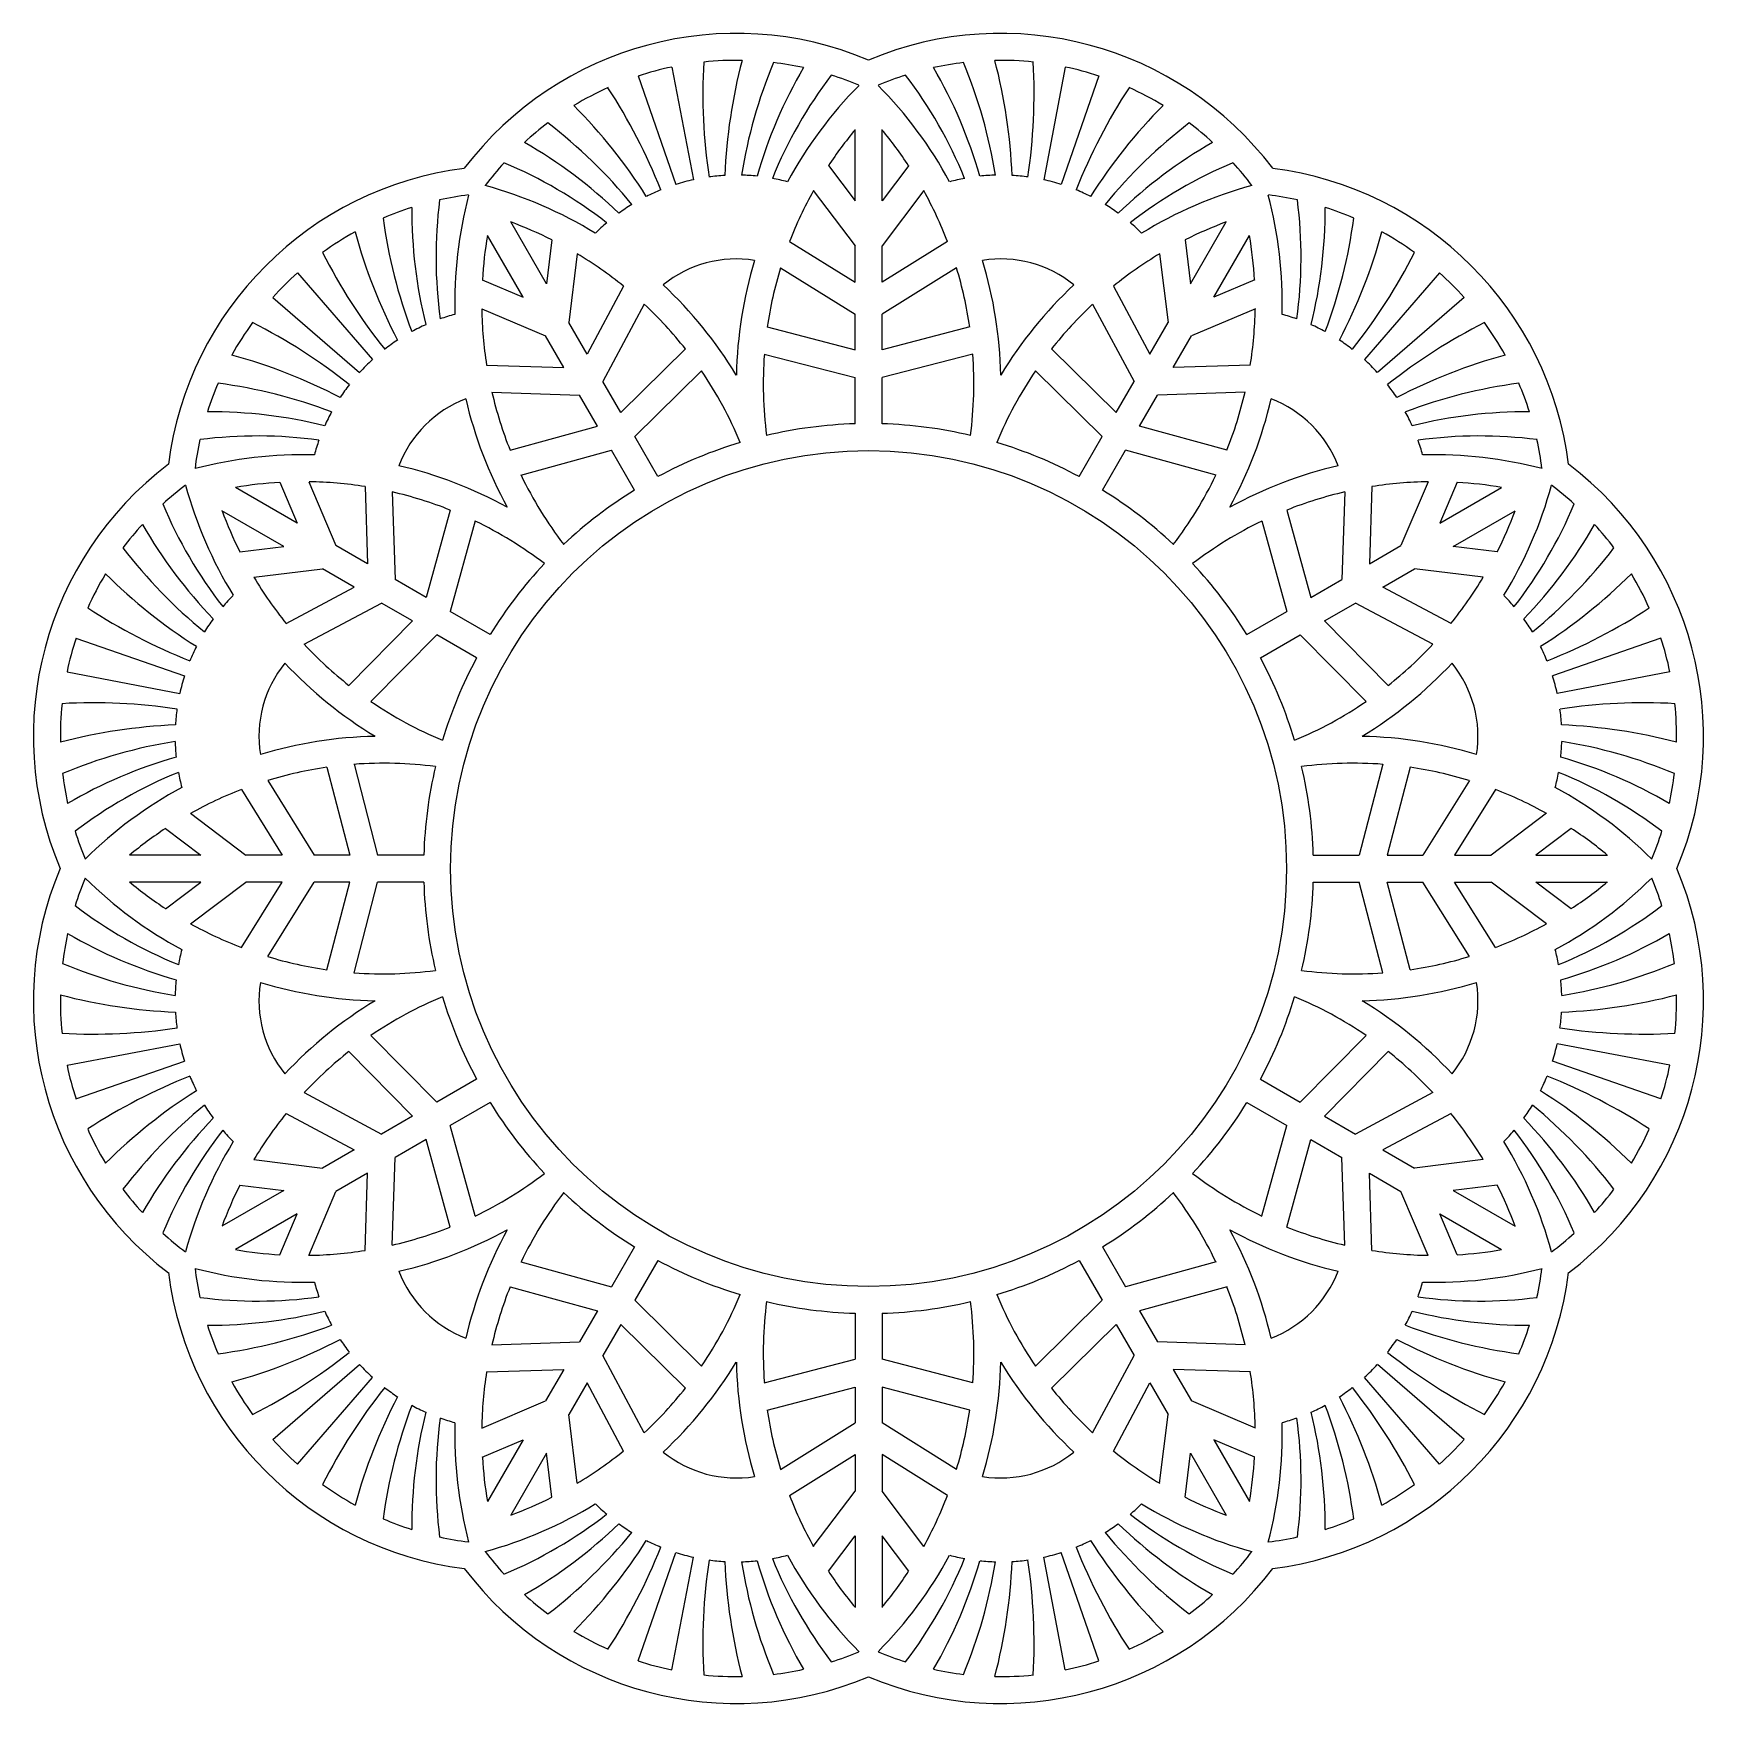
# Model space of a CAD drawing. Extents: x -149 to -22, y -65 to 208.
# Drawn here: x -148.6 to -24.7, y -65.2 to 58.6 of the extents above; entities that cross this region are included whole.
import ezdxf

# ---------------------------------------------------------------- set-up
doc = ezdxf.new("R2010")
doc.units = 0
doc.layers.get('0').update_dxf_attribs({"linetype": 'CONTINUOUS'})

msp = doc.modelspace()

# ---------------------------------------------------------------- linework, layer by layer
for p, q in [((-101.28, 56.13), (-99.67, 47.77)), ((-72.09, 56.13), (-73.69, 47.77)), ((-103.77, 55.47), (-100.97, 47.43)), ((-69.6, 55.47), (-72.39, 47.43)), ((-87.68, 46.2), (-87.68, 51.49)), ((-85.68, 46.2), (-85.68, 51.49)), ((-89.66, 48.82), (-87.68, 46.2)), ((-83.7, 48.82), (-85.68, 46.2)), ((-90.78, 46.98), (-87.68, 42.88)), ((-82.59, 46.98), (-85.68, 42.88)), ((-110.57, 40.06), (-113.22, 44.65)), ((-62.8, 40.06), (-60.15, 44.65)), ((-112.3, 39.06), (-114.95, 43.65)), ((-61.07, 39.06), (-58.42, 43.65)), ((-110.16, 43.32), (-110.57, 40.06)), ((-108.28, 42.29), (-108.91, 37.19)), ((-92.55, 43.19), (-87.68, 40.17)), ((-87.68, 40.17), (-87.68, 42.88)), ((-80.82, 43.19), (-85.68, 40.17)), ((-85.68, 40.17), (-85.68, 42.88)), ((-65.09, 42.29), (-64.46, 37.19)), ((-63.2, 43.32), (-62.8, 40.06)), ((-93.21, 41.25), (-87.68, 37.81)), ((-80.15, 41.25), (-85.68, 37.81)), ((-129.04, 40.87), (-123.47, 34.44)), ((-115.33, 40.34), (-112.3, 39.06)), ((-104.85, 39.89), (-107.55, 34.84)), ((-68.51, 39.89), (-65.81, 34.84)), ((-58.04, 40.34), (-61.07, 39.06)), ((-44.33, 40.87), (-49.89, 34.44)), ((-130.86, 39.05), (-124.43, 33.48)), ((-103.31, 38.55), (-106.38, 32.8)), ((-70.06, 38.55), (-66.99, 32.8)), ((-42.5, 39.05), (-48.94, 33.48)), ((-115.37, 38.19), (-110.64, 36.19)), ((-107.55, 34.84), (-108.91, 37.19)), ((-87.68, 35.16), (-87.68, 37.81)), ((-85.68, 35.16), (-85.68, 37.81)), ((-65.81, 34.84), (-64.46, 37.19)), ((-57.99, 38.19), (-62.72, 36.19)), ((-109.29, 33.84), (-110.64, 36.19)), ((-94.2, 36.86), (-87.68, 35.16)), ((-79.17, 36.86), (-85.68, 35.16)), ((-64.08, 33.84), (-62.72, 36.19)), ((-100.26, 35.23), (-105.05, 30.51)), ((-94.42, 34.85), (-87.68, 33.1)), ((-78.95, 34.85), (-85.68, 33.1)), ((-73.11, 35.23), (-68.31, 30.51)), ((-115.01, 34.03), (-109.29, 33.84)), ((-99.06, 33.6), (-104.02, 28.72)), ((-74.3, 33.6), (-69.35, 28.72)), ((-58.36, 34.03), (-64.08, 33.84)), ((-105.05, 30.51), (-106.38, 32.8)), ((-87.68, 29.68), (-87.68, 33.1)), ((-85.68, 29.68), (-85.68, 33.1)), ((-68.31, 30.51), (-66.99, 32.8)), ((-114.62, 32.02), (-108.11, 31.8)), ((-106.78, 29.51), (-108.11, 31.8)), ((-66.58, 29.51), (-65.26, 31.8)), ((-58.75, 32.02), (-65.26, 31.8)), ((-113.27, 27.72), (-106.78, 29.51)), ((-102.31, 25.76), (-104.02, 28.72)), ((-71.06, 25.76), (-69.35, 28.72)), ((-60.09, 27.72), (-66.58, 29.51)), ((-112.46, 25.87), (-105.75, 27.72)), ((-104.04, 24.76), (-105.75, 27.72)), ((-69.32, 24.76), (-67.62, 27.72)), ((-60.91, 25.87), (-67.62, 27.72)), ((-129.05, 22.31), (-133.64, 24.96)), ((-130.33, 25.34), (-129.05, 22.31)), ((-128.18, 25.38), (-126.18, 20.65)), ((-124.02, 25.02), (-123.83, 19.29)), ((-49.35, 25.02), (-49.53, 19.29)), ((-45.18, 25.38), (-47.19, 20.65)), ((-43.03, 25.34), (-44.31, 22.31)), ((-44.31, 22.31), (-39.73, 24.96)), ((-122.01, 24.63), (-121.79, 18.12)), ((-51.36, 24.63), (-51.57, 18.12)), ((-130.05, 20.58), (-134.64, 23.23)), ((-117.71, 23.28), (-119.5, 16.79)), ((-115.86, 22.47), (-117.71, 15.76)), ((-57.51, 22.47), (-55.66, 15.76)), ((-55.66, 23.28), (-53.87, 16.79)), ((-43.31, 20.58), (-38.73, 23.23)), ((-133.31, 20.17), (-130.05, 20.58)), ((-123.83, 19.29), (-126.18, 20.65)), ((-49.53, 19.29), (-47.19, 20.65)), ((-40.05, 20.17), (-43.31, 20.58)), ((-132.28, 18.29), (-127.18, 18.92)), ((-124.83, 17.56), (-127.18, 18.92)), ((-48.53, 17.56), (-46.19, 18.92)), ((-41.09, 18.29), (-46.19, 18.92)), ((-129.88, 14.86), (-124.83, 17.56)), ((-119.5, 16.79), (-121.79, 18.12)), ((-53.87, 16.79), (-51.57, 18.12)), ((-43.48, 14.86), (-48.53, 17.56)), ((-128.54, 13.32), (-122.79, 16.38)), ((-120.5, 15.06), (-122.79, 16.38)), ((-52.87, 15.06), (-50.57, 16.38)), ((-44.83, 13.32), (-50.57, 16.38)), ((-125.22, 10.27), (-120.5, 15.06)), ((-114.75, 14.05), (-117.71, 15.76)), ((-58.62, 14.05), (-55.66, 15.76)), ((-48.14, 10.27), (-52.87, 15.06)), ((-145.46, 13.78), (-137.42, 10.98)), ((-123.59, 9.07), (-118.71, 14.03)), ((-115.75, 12.32), (-118.71, 14.03)), ((-57.62, 12.32), (-54.66, 14.03)), ((-49.77, 9.07), (-54.66, 14.03)), ((-27.91, 13.78), (-35.95, 10.98)), ((-146.12, 11.28), (-137.77, 9.68)), ((-27.24, 11.28), (-35.6, 9.68)), ((-126.85, 4.2), (-125.15, -2.31)), ((-124.84, 4.43), (-123.09, -2.31)), ((-48.53, 4.43), (-50.28, -2.31)), ((-46.52, 4.2), (-48.21, -2.31)), ((-133.18, 2.56), (-130.16, -2.31)), ((-131.24, 3.22), (-127.8, -2.31)), ((-42.12, 3.22), (-45.57, -2.31)), ((-40.18, 2.56), (-43.21, -2.31)), ((-136.97, 0.79), (-132.87, -2.31)), ((-36.4, 0.79), (-40.5, -2.31)), ((-138.81, -0.33), (-136.19, -2.31)), ((-34.56, -0.33), (-37.18, -2.31)), ((-136.19, -2.31), (-141.48, -2.31)), ((-130.16, -2.31), (-132.87, -2.31)), ((-125.15, -2.31), (-127.8, -2.31)), ((-119.67, -2.31), (-123.09, -2.31)), ((-53.7, -2.31), (-50.28, -2.31)), ((-48.21, -2.31), (-45.57, -2.31)), ((-43.21, -2.31), (-40.5, -2.31)), ((-37.18, -2.31), (-31.88, -2.31)), ((-136.19, -4.31), (-141.48, -4.31)), ((-138.81, -6.29), (-136.19, -4.31)), ((-136.97, -7.4), (-132.87, -4.31)), ((-133.18, -9.17), (-130.16, -4.31)), ((-130.16, -4.31), (-132.87, -4.31)), ((-131.24, -9.84), (-127.8, -4.31)), ((-125.15, -4.31), (-127.8, -4.31)), ((-126.85, -10.82), (-125.15, -4.31)), ((-124.84, -11.04), (-123.09, -4.31)), ((-119.67, -4.31), (-123.09, -4.31)), ((-53.7, -4.31), (-50.28, -4.31)), ((-48.53, -11.04), (-50.28, -4.31)), ((-48.21, -4.31), (-45.57, -4.31)), ((-46.52, -10.82), (-48.21, -4.31)), ((-42.12, -9.84), (-45.57, -4.31)), ((-43.21, -4.31), (-40.5, -4.31)), ((-40.18, -9.17), (-43.21, -4.31)), ((-36.4, -7.4), (-40.5, -4.31)), ((-34.56, -6.29), (-37.18, -4.31)), ((-37.18, -4.31), (-31.88, -4.31)), ((-123.59, -15.69), (-118.71, -20.64)), ((-49.77, -15.69), (-54.66, -20.64)), ((-146.12, -17.9), (-137.77, -16.3)), ((-125.22, -16.88), (-120.5, -21.68)), ((-48.14, -16.88), (-52.87, -21.68)), ((-27.24, -17.9), (-35.6, -16.3)), ((-145.46, -20.39), (-137.42, -17.6)), ((-27.91, -20.39), (-35.95, -17.6)), ((-115.75, -18.93), (-118.71, -20.64)), ((-57.62, -18.93), (-54.66, -20.64)), ((-128.54, -19.93), (-122.79, -23)), ((-114.75, -20.67), (-117.71, -22.38)), ((-58.62, -20.67), (-55.66, -22.38)), ((-44.83, -19.93), (-50.57, -23)), ((-129.88, -21.48), (-124.83, -24.18)), ((-120.5, -21.68), (-122.79, -23)), ((-52.87, -21.68), (-50.57, -23)), ((-43.48, -21.48), (-48.53, -24.18)), ((-119.5, -23.41), (-121.79, -24.73)), ((-117.71, -29.9), (-119.5, -23.41)), ((-115.86, -29.08), (-117.71, -22.38)), ((-57.51, -29.08), (-55.66, -22.38)), ((-55.66, -29.9), (-53.87, -23.41)), ((-53.87, -23.41), (-51.57, -24.73)), ((-124.83, -24.18), (-127.18, -25.53)), ((-122.01, -31.24), (-121.79, -24.73)), ((-51.36, -31.24), (-51.57, -24.73)), ((-48.53, -24.18), (-46.19, -25.53)), ((-132.28, -24.9), (-127.18, -25.53)), ((-123.83, -25.91), (-126.18, -27.27)), ((-124.02, -31.63), (-123.83, -25.91)), ((-49.35, -31.63), (-49.53, -25.91)), ((-49.53, -25.91), (-47.19, -27.27)), ((-41.09, -24.9), (-46.19, -25.53)), ((-130.05, -27.19), (-134.64, -29.84)), ((-133.31, -26.79), (-130.05, -27.19)), ((-40.05, -26.79), (-43.31, -27.19)), ((-43.31, -27.19), (-38.73, -29.84)), ((-128.18, -32), (-126.18, -27.27)), ((-45.18, -32), (-47.19, -27.27)), ((-129.05, -28.93), (-133.64, -31.57)), ((-130.33, -31.95), (-129.05, -28.93)), ((-43.03, -31.95), (-44.31, -28.93)), ((-44.31, -28.93), (-39.73, -31.57)), ((-104.04, -31.37), (-105.75, -34.33)), ((-69.32, -31.37), (-67.62, -34.33)), ((-112.46, -32.48), (-105.75, -34.33)), ((-102.31, -32.37), (-104.02, -35.33)), ((-71.06, -32.37), (-69.35, -35.33)), ((-60.91, -32.48), (-67.62, -34.33)), ((-113.27, -34.33), (-106.78, -36.12)), ((-60.09, -34.33), (-66.58, -36.12)), ((-99.06, -40.22), (-104.02, -35.33)), ((-74.3, -40.22), (-69.35, -35.33)), ((-106.78, -36.12), (-108.11, -38.42)), ((-105.05, -37.12), (-106.38, -39.42)), ((-100.26, -41.85), (-105.05, -37.12)), ((-87.68, -36.29), (-87.68, -39.71)), ((-85.68, -36.29), (-85.68, -39.71)), ((-73.11, -41.85), (-68.31, -37.12)), ((-68.31, -37.12), (-66.99, -39.42)), ((-66.58, -36.12), (-65.26, -38.42)), ((-114.62, -38.63), (-108.11, -38.42)), ((-103.31, -45.16), (-106.38, -39.42)), ((-70.06, -45.16), (-66.99, -39.42)), ((-58.75, -38.63), (-65.26, -38.42)), ((-130.86, -45.66), (-124.43, -40.1)), ((-115.01, -40.64), (-109.29, -40.46)), ((-109.29, -40.46), (-110.64, -42.8)), ((-94.42, -41.46), (-87.68, -39.71)), ((-78.95, -41.46), (-85.68, -39.71)), ((-64.08, -40.46), (-62.72, -42.8)), ((-58.36, -40.64), (-64.08, -40.46)), ((-42.5, -45.66), (-48.94, -40.1)), ((-129.04, -47.49), (-123.47, -41.05)), ((-107.55, -41.46), (-108.91, -43.8)), ((-104.85, -46.51), (-107.55, -41.46)), ((-94.2, -43.47), (-87.68, -41.78)), ((-87.68, -41.78), (-87.68, -44.42)), ((-79.17, -43.47), (-85.68, -41.78)), ((-85.68, -41.78), (-85.68, -44.42)), ((-68.51, -46.51), (-65.81, -41.46)), ((-65.81, -41.46), (-64.46, -43.8)), ((-44.33, -47.49), (-49.89, -41.05)), ((-115.37, -44.81), (-110.64, -42.8)), ((-57.99, -44.81), (-62.72, -42.8)), ((-108.28, -48.9), (-108.91, -43.8)), ((-93.21, -47.87), (-87.68, -44.42)), ((-80.15, -47.87), (-85.68, -44.42)), ((-65.09, -48.9), (-64.46, -43.8)), ((-115.33, -46.96), (-112.3, -45.68)), ((-112.3, -45.68), (-114.95, -50.26)), ((-61.07, -45.68), (-58.42, -50.26)), ((-58.04, -46.96), (-61.07, -45.68)), ((-110.57, -46.68), (-113.22, -51.26)), ((-110.16, -49.94), (-110.57, -46.68)), ((-92.55, -49.81), (-87.68, -46.78)), ((-87.68, -46.78), (-87.68, -49.49)), ((-80.82, -49.81), (-85.68, -46.78)), ((-85.68, -46.78), (-85.68, -49.49)), ((-63.2, -49.94), (-62.8, -46.68)), ((-62.8, -46.68), (-60.15, -51.26)), ((-90.78, -53.59), (-87.68, -49.49)), ((-82.59, -53.59), (-85.68, -49.49)), ((-89.66, -55.43), (-87.68, -52.81)), ((-87.68, -52.81), (-87.68, -58.11)), ((-83.7, -55.43), (-85.68, -52.81)), ((-85.68, -52.81), (-85.68, -58.11)), ((-103.77, -62.08), (-100.97, -54.04)), ((-101.28, -62.75), (-99.67, -54.39)), ((-72.09, -62.75), (-73.69, -54.39)), ((-69.6, -62.08), (-72.39, -54.04))]:
    msp.add_line(p, q)
msp.add_circle((-86.68, -3.31), 31)
for centre, radius, start, end in [((-96.49, 33.3), 25.33, 67.2193, 142.7807), ((-76.87, 33.3), 25.33, 37.2193, 112.7807), ((-96.49, 33.3), 23.33, 101.832, 108.168), ((-56.81, 54.19), 42.16, 176.8609, 188.4736), ((-96.49, 33.3), 23.33, 88.9277, 95.9487), ((-57.71, 46.5), 39.66, 165.2064, 177.6883), ((-59.03, 42.1), 37.56, 157.5086, 170.7773), ((-60.87, 38.24), 35.46, 149.7728, 163.9526), ((-96.49, 33.3), 23.33, 77.6739, 83.2184), ((-76.87, 33.3), 23.33, 96.7816, 102.3261), ((-112.5, 38.24), 35.46, 16.0474, 30.2272), ((-114.34, 42.1), 37.56, 9.2227, 22.4914), ((-76.87, 33.3), 23.33, 84.0513, 91.0723), ((-115.66, 46.5), 39.66, 2.3117, 14.7936), ((-116.56, 54.19), 42.16, 351.5264, 3.1391), ((-76.87, 33.3), 23.33, 71.832, 78.168), ((-96.49, 33.3), 23.33, 114.0513, 121.0723), ((-141.31, 31.55), 42.16, 21.5264, 33.1391), ((-62.82, 35.27), 33.46, 142.7152, 157.8619), ((-65.03, 32.64), 31.46, 135.2872, 151.5627), ((-96.49, 33.3), 23.33, 67.0494, 72.4136), ((-76.87, 33.3), 23.33, 107.5864, 112.9506), ((-108.33, 32.64), 31.46, 28.4373, 44.7128), ((-110.55, 35.27), 33.46, 22.1381, 37.2848), ((-32.06, 31.55), 42.16, 146.8609, 158.4736), ((-76.87, 33.3), 23.33, 58.9277, 65.9487), ((-136.68, 25.34), 39.66, 32.3117, 44.7936), ((-36.69, 25.34), 39.66, 135.2064, 147.6883), ((-96.49, 33.3), 23.33, 126.7816, 132.3261), ((-133.33, 22.19), 37.56, 39.2227, 52.4914), ((-65.03, 32.64), 29.46, 140.2373, 146.7093), ((-108.33, 32.64), 29.46, 33.2907, 39.7627), ((-40.03, 22.19), 37.56, 127.5086, 140.7773), ((-76.87, 33.3), 23.33, 47.6739, 53.2184), ((-129.81, 19.76), 35.46, 46.0474, 60.2272), ((-43.55, 19.76), 35.46, 119.7728, 133.9526), ((-113.48, 23.49), 25.33, 97.2193, 172.7807), ((-96.49, 33.3), 23.33, 137.5864, 142.9506), ((-126.64, 18.17), 33.46, 52.1381, 67.2848), ((-46.73, 18.17), 33.46, 112.7152, 127.8619), ((-76.87, 33.3), 23.33, 37.0494, 42.4136), ((-59.89, 23.49), 25.33, 7.2193, 82.7807), ((-123.41, 17), 31.46, 58.4373, 74.7128), ((-96.49, 33.3), 14.82, 102.3982, 107.6018), ((-96.49, 33.3), 14.82, 93.2714, 97.8368), ((-96.49, 33.3), 14.82, 84.0341, 88.5179), ((-96.49, 33.3), 14.82, 75.1871, 79.5938), ((-76.87, 33.3), 14.82, 100.4062, 104.8129), ((-76.87, 33.3), 14.82, 91.4821, 95.9659), ((-76.87, 33.3), 14.82, 82.1632, 86.7286), ((-76.87, 33.3), 14.82, 72.3982, 77.6018), ((-49.96, 17), 31.46, 105.2872, 121.5627), ((-85.3, 42.03), 33.46, 172.7152, 187.8619), ((-113.48, 23.49), 23.33, 97.0494, 102.4136), ((-85.91, 38.65), 31.46, 165.2872, 181.5627), ((-96.49, 33.3), 14.82, 121.4821, 125.9659), ((-96.49, 33.3), 14.82, 112.1632, 116.7286), ((-65.03, 32.64), 29.46, 150.8975, 159.0272), ((-108.33, 32.64), 29.46, 20.9728, 29.1025), ((-76.87, 33.3), 14.82, 63.2714, 67.8368), ((-76.87, 33.3), 14.82, 54.0341, 58.5179), ((-87.46, 38.65), 31.46, 358.4373, 14.7128), ((-59.89, 23.49), 23.33, 77.5864, 82.9506), ((-88.06, 42.03), 33.46, 352.1381, 7.2848), ((-113.48, 23.49), 23.33, 107.6739, 113.2184), ((-85.44, 49.84), 37.56, 187.5086, 200.7773), ((-85.1, 45.58), 35.46, 179.7728, 193.9526), ((-123.41, 17), 29.46, 63.2907, 69.7627), ((-49.96, 17), 29.46, 110.2373, 116.7093), ((-88.27, 45.58), 35.46, 346.0474, 0.2272), ((-87.93, 49.84), 37.56, 339.2227, 352.4914), ((-59.89, 23.49), 23.33, 66.7816, 72.3261), ((-113.48, 23.49), 23.33, 118.9277, 125.9487), ((-86.49, 54.31), 39.66, 195.2064, 207.6883), ((-85.91, 38.65), 29.46, 170.2373, 176.7093), ((-96.49, 33.3), 14.82, 130.4062, 134.8129), ((-76.87, 33.3), 14.82, 45.1871, 49.5938), ((-87.46, 38.65), 29.46, 3.2907, 9.7627), ((-86.88, 54.31), 39.66, 332.3117, 344.7936), ((-59.89, 23.49), 23.33, 54.0513, 61.0723), ((-89.56, 61.43), 42.16, 206.8609, 218.4736), ((-123.41, 17), 29.46, 50.9728, 59.1025), ((-49.96, 17), 29.46, 120.8975, 129.0272), ((-83.8, 61.43), 42.16, 321.5264, 333.1391), ((-96.49, 33.3), 8.6, 80.9549, 129.0451), ((-65.03, 32.64), 31.46, 163.0981, 178.8116), ((-65.03, 32.64), 29.46, 163.0181, 171.7823), ((-108.33, 32.64), 29.46, 8.2177, 16.9819), ((-76.87, 33.3), 8.6, 50.9549, 99.0451), ((-108.33, 32.64), 31.46, 1.1884, 16.9019), ((-113.48, 23.49), 23.33, 131.832, 138.168), ((-123.41, 17), 31.46, 31.1884, 46.9019), ((-49.96, 17), 31.46, 133.0981, 148.8116), ((-59.89, 23.49), 23.33, 41.832, 48.168), ((-123.41, 17), 29.46, 38.2177, 46.9819), ((-49.96, 17), 29.46, 133.0181, 141.7823), ((-113.48, 23.49), 23.33, 144.0513, 151.0723), ((-151.42, -0.43), 42.16, 51.5264, 63.1391), ((-113.48, 23.49), 14.82, 105.1871, 109.5938), ((-85.91, 38.65), 29.46, 180.8975, 189.0272), ((-87.46, 38.65), 29.46, 350.9728, 359.1025), ((-59.89, 23.49), 14.82, 70.4062, 74.8129), ((-21.95, -0.43), 42.16, 116.8609, 128.4736), ((-59.89, 23.49), 23.33, 28.9277, 35.9487), ((-113.48, 23.49), 14.82, 114.0341, 118.5179), ((-59.89, 23.49), 14.82, 61.4821, 65.9659), ((-144.3, -3.5), 39.66, 62.3117, 74.7936), ((-113.48, 23.49), 14.82, 123.2714, 127.8368), ((-65.03, 32.64), 29.46, 175.7137, 187.4714), ((-108.33, 32.64), 29.46, 352.5286, 4.2863), ((-59.89, 23.49), 14.82, 52.1632, 56.7286), ((-29.06, -3.5), 39.66, 105.2064, 117.6883), ((-113.48, 23.49), 14.82, 132.3982, 137.6018), ((-123.41, 17), 29.46, 22.5286, 34.2863), ((-49.96, 17), 29.46, 145.7137, 157.4714), ((-59.89, 23.49), 14.82, 42.3982, 47.6018), ((-113.48, 23.49), 23.33, 156.7816, 162.3261), ((-139.83, -4.56), 37.56, 69.2227, 82.4914), ((-113.48, 23.49), 14.82, 142.1632, 146.7286), ((-59.89, 23.49), 14.82, 33.2714, 37.8368), ((-33.54, -4.56), 37.56, 97.5086, 110.7773), ((-59.89, 23.49), 23.33, 17.6739, 23.2184), ((-113.48, 23.49), 8.6, 110.9549, 159.0451), ((-85.91, 38.65), 31.46, 193.0981, 208.8116), ((-85.91, 38.65), 29.46, 193.0181, 201.7823), ((-87.46, 38.65), 29.46, 338.2177, 346.9819), ((-87.46, 38.65), 31.46, 331.1884, 346.9019), ((-59.89, 23.49), 8.6, 20.9549, 69.0451), ((-135.57, -4.89), 35.46, 76.0474, 90.2272), ((-113.48, 23.49), 14.82, 151.4821, 155.9659), ((-59.89, 23.49), 14.82, 24.0341, 28.5179), ((-37.8, -4.89), 35.46, 89.7728, 103.9526), ((-113.48, 23.49), 23.33, 167.5864, 172.9506), ((-132.02, -4.69), 33.46, 82.1381, 97.2848), ((-86.68, -3.31), 33, 91.7365, 103.2523), ((-86.68, -3.31), 33, 76.7477, 88.2635), ((-41.34, -4.69), 33.46, 82.7152, 97.8619), ((-59.89, 23.49), 23.33, 7.0494, 12.4136), ((-128.64, -4.08), 31.46, 88.4373, 104.7128), ((-113.48, 23.49), 14.82, 160.4062, 164.8129), ((-86.68, -3.31), 33, 106.7477, 118.2635), ((-86.68, -3.31), 33, 61.7365, 73.2523), ((-59.89, 23.49), 14.82, 15.1871, 19.5938), ((-44.72, -4.08), 31.46, 75.2872, 91.5627), ((-123.29, 6.5), 25.33, 127.2193, 202.7807), ((-128.64, -4.08), 31.46, 61.1884, 76.9019), ((-44.72, -4.08), 31.46, 103.0981, 118.8116), ((-50.08, 6.5), 25.33, 337.2193, 52.7807), ((-123.29, 6.5), 23.33, 127.0494, 132.4136), ((-106.99, 33.42), 31.46, 195.2872, 211.5627), ((-128.64, -4.08), 29.46, 93.2907, 99.7627), ((-128.64, -4.08), 29.46, 80.9728, 89.1025), ((-85.91, 38.65), 29.46, 205.7137, 217.4714), ((-87.46, 38.65), 29.46, 322.5286, 334.2863), ((-44.72, -4.08), 29.46, 90.8975, 99.0272), ((-44.72, -4.08), 29.46, 80.2373, 86.7093), ((-66.37, 33.42), 31.46, 328.4373, 344.7128), ((-50.08, 6.5), 23.33, 47.5864, 52.9506), ((-108.16, 36.65), 33.46, 202.7152, 217.8619), ((-128.64, -4.08), 29.46, 68.2177, 76.9819), ((-86.68, -3.31), 33, 121.7365, 133.2523), ((-86.68, -3.31), 33, 46.7477, 58.2635), ((-44.72, -4.08), 29.46, 103.0181, 111.7823), ((-65.21, 36.65), 33.46, 322.1381, 337.2848), ((-106.99, 33.42), 29.46, 200.2373, 206.7093), ((-128.64, -4.08), 29.46, 52.5286, 64.2863), ((-44.72, -4.08), 29.46, 115.7137, 127.4714), ((-66.37, 33.42), 29.46, 333.2907, 339.7627), ((-123.29, 6.5), 23.33, 137.6739, 143.2184), ((-109.75, 39.82), 35.46, 209.7728, 223.9526), ((-63.61, 39.82), 35.46, 316.0474, 330.2272), ((-50.08, 6.5), 23.33, 36.7816, 42.3261), ((-112.18, 43.34), 37.56, 217.5086, 230.7773), ((-61.19, 43.34), 37.56, 309.2227, 322.4914), ((-86.68, -3.31), 33, 136.7477, 148.2635), ((-86.68, -3.31), 33, 31.7365, 43.2523), ((-123.29, 6.5), 23.33, 148.9277, 155.9487), ((-115.33, 46.69), 39.66, 225.2064, 237.6883), ((-106.99, 33.42), 29.46, 210.8975, 219.0272), ((-66.37, 33.42), 29.46, 320.9728, 329.1025), ((-58.04, 46.69), 39.66, 302.3117, 314.7936), ((-50.08, 6.5), 23.33, 24.0513, 31.0723), ((-123.29, 6.5), 14.82, 135.1871, 139.5938), ((-50.08, 6.5), 14.82, 40.4062, 44.8129), ((-121.54, 51.32), 42.16, 236.8609, 248.4736), ((-123.29, 6.5), 14.82, 144.0341, 148.5179), ((-50.08, 6.5), 14.82, 31.4821, 35.9659), ((-51.82, 51.32), 42.16, 291.5264, 303.1391), ((-123.29, 6.5), 23.33, 161.832, 168.168), ((-50.08, 6.5), 23.33, 11.832, 18.168), ((-123.29, 6.5), 14.82, 153.2714, 157.8368), ((-106.99, 33.42), 29.46, 223.0181, 231.7823), ((-66.37, 33.42), 29.46, 308.2177, 316.9819), ((-50.08, 6.5), 14.82, 22.1632, 26.7286), ((-123.29, 6.5), 8.6, 140.9549, 189.0451), ((-106.99, 33.42), 31.46, 223.0981, 238.8116), ((-86.68, -3.31), 33, 151.7365, 163.2523), ((-86.68, -3.31), 33, 16.7477, 28.2635), ((-66.37, 33.42), 31.46, 301.1884, 316.9019), ((-50.08, 6.5), 8.6, 350.9549, 39.0451), ((-123.29, 6.5), 14.82, 162.3982, 167.6018), ((-50.08, 6.5), 14.82, 12.3982, 17.6018), ((-123.29, 6.5), 23.33, 174.0513, 181.0723), ((-144.18, -33.18), 42.16, 81.5264, 93.1391), ((-106.99, 33.42), 29.46, 235.7137, 247.4714), ((-66.37, 33.42), 29.46, 292.5286, 304.2863), ((-29.18, -33.18), 42.16, 86.8609, 98.4736), ((-50.08, 6.5), 23.33, 358.9277, 5.9487), ((-123.29, 6.5), 14.82, 172.1632, 176.7286), ((-50.08, 6.5), 14.82, 3.2714, 7.8368), ((-136.49, -32.29), 39.66, 92.3117, 104.7936), ((-122.64, -24.96), 31.46, 91.1884, 106.9019), ((-50.73, -24.96), 31.46, 73.0981, 88.8116), ((-36.88, -32.29), 39.66, 75.2064, 87.6883), ((-132.09, -30.96), 37.56, 99.2227, 112.4914), ((-128.23, -29.12), 35.46, 106.0474, 120.2272), ((-123.29, 6.5), 14.82, 181.4821, 185.9659), ((-50.08, 6.5), 14.82, 354.0341, 358.5179), ((-45.14, -29.12), 35.46, 59.7728, 73.9526), ((-41.28, -30.96), 37.56, 67.5086, 80.7773), ((-123.29, 6.5), 23.33, 186.7816, 192.3261), ((-125.26, -27.17), 33.46, 112.1381, 127.2848), ((-123.29, 6.5), 14.82, 190.4062, 194.8129), ((-122.64, -24.96), 29.46, 98.2177, 106.9819), ((-122.64, -24.96), 29.46, 82.5286, 94.2863), ((-86.68, -3.31), 33, 166.7477, 178.2635), ((-50.73, -24.96), 29.46, 85.7137, 97.4714), ((-86.68, -3.31), 33, 1.7365, 13.2523), ((-50.73, -24.96), 29.46, 73.0181, 81.7823), ((-50.08, 6.5), 14.82, 345.1871, 349.5938), ((-48.11, -27.17), 33.46, 52.7152, 67.8619), ((-50.08, 6.5), 23.33, 347.6739, 353.2184), ((-122.64, -24.96), 31.46, 118.4373, 134.7128), ((-122.64, -24.96), 29.46, 110.9728, 119.1025), ((-50.73, -24.96), 29.46, 60.8975, 69.0272), ((-50.73, -24.96), 31.46, 45.2872, 61.5627), ((-123.29, 6.5), 23.33, 197.5864, 202.9506), ((-122.64, -24.96), 29.46, 123.2907, 129.7627), ((-50.73, -24.96), 29.46, 50.2373, 56.7093), ((-50.08, 6.5), 23.33, 337.0494, 342.4136), ((-123.29, -13.12), 25.33, 157.2193, 232.7807), ((-50.08, -13.12), 25.33, 307.2193, 22.7807), ((-123.29, -13.12), 23.33, 157.0494, 162.4136), ((-122.64, 18.34), 31.46, 225.2872, 241.5627), ((-122.64, 18.34), 29.46, 230.2373, 236.7093), ((-86.68, -3.31), 33, 181.7365, 193.2523), ((-86.68, -3.31), 33, 346.7477, 358.2635), ((-50.73, 18.34), 31.46, 298.4373, 314.7128), ((-50.73, 18.34), 29.46, 303.2907, 309.7627), ((-50.08, -13.12), 23.33, 17.5864, 22.9506), ((-125.26, 20.56), 33.46, 232.7152, 247.8619), ((-48.11, 20.56), 33.46, 292.1381, 307.2848), ((-122.64, 18.34), 29.46, 240.8975, 249.0272), ((-50.73, 18.34), 29.46, 290.9728, 299.1025), ((-123.29, -13.12), 23.33, 167.6739, 173.2184), ((-128.23, 22.51), 35.46, 239.7728, 253.9526), ((-45.14, 22.51), 35.46, 286.0474, 300.2272), ((-50.08, -13.12), 23.33, 6.7816, 12.3261), ((-123.29, -13.12), 14.82, 165.1871, 169.5938), ((-122.64, 18.34), 29.46, 253.0181, 261.7823), ((-50.73, 18.34), 29.46, 278.2177, 286.9819), ((-50.08, -13.12), 14.82, 10.4062, 14.8129), ((-132.09, 24.35), 37.56, 247.5086, 260.7773), ((-122.64, 18.34), 29.46, 265.7137, 277.4714), ((-50.73, 18.34), 29.46, 262.5286, 274.2863), ((-41.28, 24.35), 37.56, 279.2227, 292.4914), ((-123.29, -13.12), 14.82, 174.0341, 178.5179), ((-123.29, -13.12), 8.6, 170.9549, 219.0451), ((-122.64, 18.34), 31.46, 253.0981, 268.8116), ((-50.73, 18.34), 31.46, 271.1884, 286.9019), ((-50.08, -13.12), 8.6, 320.9549, 9.0451), ((-50.08, -13.12), 14.82, 1.4821, 5.9659), ((-123.29, -13.12), 23.33, 178.9277, 185.9487), ((-136.49, 25.67), 39.66, 255.2064, 267.6883), ((-106.99, -40.03), 31.46, 121.1884, 136.9019), ((-106.99, -40.03), 29.46, 112.5286, 124.2863), ((-86.68, -3.31), 33, 196.7477, 208.2635), ((-86.68, -3.31), 33, 331.7365, 343.2523), ((-66.37, -40.03), 29.46, 55.7137, 67.4714), ((-66.37, -40.03), 31.46, 43.0981, 58.8116), ((-36.88, 25.67), 39.66, 272.3117, 284.7936), ((-50.08, -13.12), 23.33, 354.0513, 1.0723), ((-123.29, -13.12), 14.82, 183.2714, 187.8368), ((-50.08, -13.12), 14.82, 352.1632, 356.7286), ((-144.18, 26.57), 42.16, 266.8609, 278.4736), ((-29.18, 26.57), 42.16, 261.5264, 273.1391), ((-123.29, -13.12), 14.82, 192.3982, 197.6018), ((-106.99, -40.03), 29.46, 128.2177, 136.9819), ((-66.37, -40.03), 29.46, 43.0181, 51.7823), ((-50.08, -13.12), 14.82, 342.3982, 347.6018), ((-123.29, -13.12), 23.33, 191.832, 198.168), ((-50.08, -13.12), 23.33, 341.832, 348.168), ((-121.54, -57.93), 42.16, 111.5264, 123.1391), ((-115.33, -53.31), 39.66, 122.3117, 134.7936), ((-123.29, -13.12), 14.82, 202.1632, 206.7286), ((-50.08, -13.12), 14.82, 333.2714, 337.8368), ((-58.04, -53.31), 39.66, 45.2064, 57.6883), ((-51.82, -57.93), 42.16, 56.8609, 68.4736), ((-112.18, -49.96), 37.56, 129.2227, 142.4914), ((-123.29, -13.12), 14.82, 211.4821, 215.9659), ((-86.68, -3.31), 33, 211.7365, 223.2523), ((-86.68, -3.31), 33, 316.7477, 328.2635), ((-50.08, -13.12), 14.82, 324.0341, 328.5179), ((-61.19, -49.96), 37.56, 37.5086, 50.7773), ((-109.75, -46.44), 35.46, 136.0474, 150.2272), ((-106.99, -40.03), 29.46, 140.9728, 149.1025), ((-66.37, -40.03), 29.46, 30.8975, 39.0272), ((-63.61, -46.44), 35.46, 29.7728, 43.9526), ((-123.29, -13.12), 23.33, 204.0513, 211.0723), ((-108.16, -43.26), 33.46, 142.1381, 157.2848), ((-123.29, -13.12), 14.82, 220.4062, 224.8129), ((-50.08, -13.12), 14.82, 315.1871, 319.5938), ((-65.21, -43.26), 33.46, 22.7152, 37.8619), ((-50.08, -13.12), 23.33, 328.9277, 335.9487), ((-106.99, -40.03), 31.46, 148.4373, 164.7128), ((-66.37, -40.03), 31.46, 15.2872, 31.5627), ((-128.64, -2.54), 29.46, 295.7137, 307.4714), ((-44.72, -2.54), 29.46, 232.5286, 244.2863), ((-123.29, -13.12), 23.33, 216.7816, 222.3261), ((-106.99, -40.03), 29.46, 153.2907, 159.7627), ((-66.37, -40.03), 29.46, 20.2373, 26.7093), ((-50.08, -13.12), 23.33, 317.6739, 323.2184), ((-85.91, -45.27), 29.46, 142.5286, 154.2863), ((-86.68, -3.31), 33, 226.7477, 238.2635), ((-86.68, -3.31), 33, 301.7365, 313.2523), ((-87.46, -45.27), 29.46, 25.7137, 37.4714), ((-123.29, -13.12), 23.33, 227.5864, 232.9506), ((-128.64, -2.54), 29.46, 283.0181, 291.7823), ((-128.64, -2.54), 31.46, 283.0981, 298.8116), ((-85.91, -45.27), 31.46, 151.1884, 166.9019), ((-44.72, -2.54), 31.46, 241.1884, 256.9019), ((-87.46, -45.27), 31.46, 13.0981, 28.8116), ((-44.72, -2.54), 29.46, 248.2177, 256.9819), ((-50.08, -13.12), 23.33, 307.0494, 312.4136), ((-128.64, -2.54), 29.46, 260.2373, 266.7093), ((-128.64, -2.54), 29.46, 270.8975, 279.0272), ((-44.72, -2.54), 29.46, 260.9728, 269.1025), ((-44.72, -2.54), 29.46, 273.2907, 279.7627), ((-113.48, -30.1), 25.33, 187.2193, 262.7807), ((-128.64, -2.54), 31.46, 255.2872, 271.5627), ((-113.48, -30.1), 23.33, 187.0494, 192.4136), ((-113.48, -30.1), 8.6, 200.9549, 249.0451), ((-86.68, -3.31), 33, 241.7365, 253.2523), ((-86.68, -3.31), 33, 286.7477, 298.2635), ((-59.89, -30.1), 8.6, 290.9549, 339.0451), ((-59.89, -30.1), 25.33, 277.2193, 352.7807), ((-44.72, -2.54), 31.46, 268.4373, 284.7128), ((-59.89, -30.1), 23.33, 347.5864, 352.9506), ((-113.48, -30.1), 14.82, 195.1871, 199.5938), ((-85.91, -45.27), 29.46, 158.2177, 166.9819), ((-87.46, -45.27), 29.46, 13.0181, 21.7823), ((-59.89, -30.1), 14.82, 340.4062, 344.8129), ((-132.02, -1.93), 33.46, 262.7152, 277.8619), ((-123.41, -23.62), 29.46, 325.7137, 337.4714), ((-65.03, -39.26), 29.46, 172.5286, 184.2863), ((-86.68, -3.31), 33, 256.7477, 268.2635), ((-86.68, -3.31), 33, 271.7365, 283.2523), ((-108.33, -39.26), 29.46, 355.7137, 7.4714), ((-49.96, -23.62), 29.46, 202.5286, 214.2863), ((-41.34, -1.93), 33.46, 262.1381, 277.2848), ((-135.57, -1.72), 35.46, 269.7728, 283.9526), ((-113.48, -30.1), 14.82, 204.0341, 208.5179), ((-59.89, -30.1), 14.82, 331.4821, 335.9659), ((-37.8, -1.72), 35.46, 256.0474, 270.2272), ((-113.48, -30.1), 23.33, 197.6739, 203.2184), ((-139.83, -2.06), 37.56, 277.5086, 290.7773), ((-144.3, -3.11), 39.66, 285.2064, 297.6883), ((-113.48, -30.1), 14.82, 213.2714, 217.8368), ((-59.89, -30.1), 14.82, 322.1632, 326.7286), ((-29.06, -3.11), 39.66, 242.3117, 254.7936), ((-33.54, -2.06), 37.56, 249.2227, 262.4914), ((-59.89, -30.1), 23.33, 336.7816, 342.3261), ((-151.42, -6.19), 42.16, 296.8609, 308.4736), ((-21.95, -6.19), 42.16, 231.5264, 243.1391), ((-113.48, -30.1), 14.82, 222.3982, 227.6018), ((-85.91, -45.27), 29.46, 170.9728, 179.1025), ((-123.41, -23.62), 31.46, 313.0981, 328.8116), ((-65.03, -39.26), 31.46, 181.1884, 196.9019), ((-108.33, -39.26), 31.46, 343.0981, 358.8116), ((-49.96, -23.62), 31.46, 211.1884, 226.9019), ((-87.46, -45.27), 29.46, 0.8975, 9.0272), ((-59.89, -30.1), 14.82, 312.3982, 317.6018), ((-113.48, -30.1), 23.33, 208.9277, 215.9487), ((-89.56, -68.04), 42.16, 141.5264, 153.1391), ((-113.48, -30.1), 14.82, 232.1632, 236.7286), ((-123.41, -23.62), 29.46, 313.0181, 321.7823), ((-49.96, -23.62), 29.46, 218.2177, 226.9819), ((-59.89, -30.1), 14.82, 303.2714, 307.8368), ((-83.8, -68.04), 42.16, 26.8609, 38.4736), ((-59.89, -30.1), 23.33, 324.0513, 331.0723), ((-86.49, -60.93), 39.66, 152.3117, 164.7936), ((-85.44, -56.45), 37.56, 159.2227, 172.4914), ((-113.48, -30.1), 14.82, 241.4821, 245.9659), ((-59.89, -30.1), 14.82, 294.0341, 298.5179), ((-87.93, -56.45), 37.56, 7.5086, 20.7773), ((-86.88, -60.93), 39.66, 15.2064, 27.6883), ((-85.1, -52.19), 35.46, 166.0474, 180.2272), ((-85.3, -48.65), 33.46, 172.1381, 187.2848), ((-113.48, -30.1), 14.82, 250.4062, 254.8129), ((-85.91, -45.27), 31.46, 178.4373, 194.7128), ((-65.03, -39.26), 29.46, 188.2177, 196.9819), ((-108.33, -39.26), 29.46, 343.0181, 351.7823), ((-87.46, -45.27), 31.46, 345.2872, 1.5627), ((-59.89, -30.1), 14.82, 285.1871, 289.5938), ((-88.06, -48.65), 33.46, 352.7152, 7.8619), ((-88.27, -52.19), 35.46, 359.7728, 13.9526), ((-113.48, -30.1), 23.33, 221.832, 228.168), ((-59.89, -30.1), 23.33, 311.832, 318.168), ((-85.91, -45.27), 29.46, 183.2907, 189.7627), ((-123.41, -23.62), 29.46, 300.8975, 309.0272), ((-96.49, -39.91), 8.6, 230.9549, 279.0451), ((-76.87, -39.91), 8.6, 260.9549, 309.0451), ((-49.96, -23.62), 29.46, 230.9728, 239.1025), ((-87.46, -45.27), 29.46, 350.2373, 356.7093), ((-113.48, -30.1), 23.33, 234.0513, 241.0723), ((-59.89, -30.1), 23.33, 298.9277, 305.9487), ((-123.41, -23.62), 31.46, 285.2872, 301.5627), ((-123.41, -23.62), 29.46, 290.2373, 296.7093), ((-96.49, -39.91), 14.82, 225.1871, 229.5938), ((-65.03, -39.26), 29.46, 200.9728, 209.1025), ((-108.33, -39.26), 29.46, 330.8975, 339.0272), ((-76.87, -39.91), 14.82, 310.4062, 314.8129), ((-49.96, -23.62), 31.46, 238.4373, 254.7128), ((-49.96, -23.62), 29.46, 243.2907, 249.7627), ((-113.48, -30.1), 23.33, 246.7816, 252.3261), ((-126.64, -24.78), 33.46, 292.7152, 307.8619), ((-129.81, -26.38), 35.46, 299.7728, 313.9526), ((-96.49, -39.91), 14.82, 234.0341, 238.5179), ((-76.87, -39.91), 14.82, 301.4821, 305.9659), ((-43.55, -26.38), 35.46, 226.0474, 240.2272), ((-46.73, -24.78), 33.46, 232.1381, 247.2848), ((-59.89, -30.1), 23.33, 287.6739, 293.2184), ((-113.48, -30.1), 23.33, 257.5864, 262.9506), ((-133.33, -28.8), 37.56, 307.5086, 320.7773), ((-136.68, -31.95), 39.66, 315.2064, 327.6883), ((-96.49, -39.91), 14.82, 243.2714, 247.8368), ((-76.87, -39.91), 14.82, 292.1632, 296.7286), ((-36.69, -31.95), 39.66, 212.3117, 224.7936), ((-40.03, -28.8), 37.56, 219.2227, 232.4914), ((-59.89, -30.1), 23.33, 277.0494, 282.4136), ((-96.49, -39.91), 23.33, 217.0494, 222.4136), ((-141.31, -38.17), 42.16, 326.8609, 338.4736), ((-96.49, -39.91), 14.82, 252.3982, 257.6018), ((-96.49, -39.91), 14.82, 280.4062, 284.8129), ((-62.82, -41.88), 33.46, 202.1381, 217.2848), ((-65.03, -39.26), 31.46, 208.4373, 224.7128), ((-108.33, -39.26), 31.46, 315.2872, 331.5627), ((-110.55, -41.88), 33.46, 322.7152, 337.8619), ((-76.87, -39.91), 14.82, 255.1871, 259.5938), ((-76.87, -39.91), 14.82, 282.3982, 287.6018), ((-32.06, -38.17), 42.16, 201.5264, 213.1391), ((-76.87, -39.91), 23.33, 317.5864, 322.9506), ((-96.49, -39.91), 25.33, 217.2193, 292.7807), ((-56.81, -60.81), 42.16, 171.5264, 183.1391), ((-96.49, -39.91), 14.82, 262.1632, 266.7286), ((-57.71, -53.11), 39.66, 182.3117, 194.7936), ((-96.49, -39.91), 14.82, 271.4821, 275.9659), ((-59.03, -48.71), 37.56, 189.2227, 202.4914), ((-60.87, -44.85), 35.46, 196.0474, 210.2272), ((-65.03, -39.26), 29.46, 213.2907, 219.7627), ((-76.87, -39.91), 25.33, 247.2193, 322.7807), ((-108.33, -39.26), 29.46, 320.2373, 326.7093), ((-112.5, -44.85), 35.46, 329.7728, 343.9526), ((-114.34, -48.71), 37.56, 337.5086, 350.7773), ((-76.87, -39.91), 14.82, 264.0341, 268.5179), ((-115.66, -53.11), 39.66, 345.2064, 357.6883), ((-76.87, -39.91), 14.82, 273.2714, 277.8368), ((-116.56, -60.81), 42.16, 356.8609, 8.4736), ((-96.49, -39.91), 23.33, 227.6739, 233.2184), ((-76.87, -39.91), 23.33, 306.7816, 312.3261), ((-96.49, -39.91), 23.33, 238.9277, 245.9487), ((-76.87, -39.91), 23.33, 294.0513, 301.0723), ((-96.49, -39.91), 23.33, 287.5864, 292.9506), ((-76.87, -39.91), 23.33, 247.0494, 252.4136), ((-96.49, -39.91), 23.33, 251.832, 258.168), ((-96.49, -39.91), 23.33, 264.0513, 271.0723), ((-96.49, -39.91), 23.33, 276.7816, 282.3261), ((-76.87, -39.91), 23.33, 257.6739, 263.2184), ((-76.87, -39.91), 23.33, 268.9277, 275.9487), ((-76.87, -39.91), 23.33, 281.832, 288.168)]:
    msp.add_arc(centre, radius, start, end)

doc.saveas('drawing.dxf')
